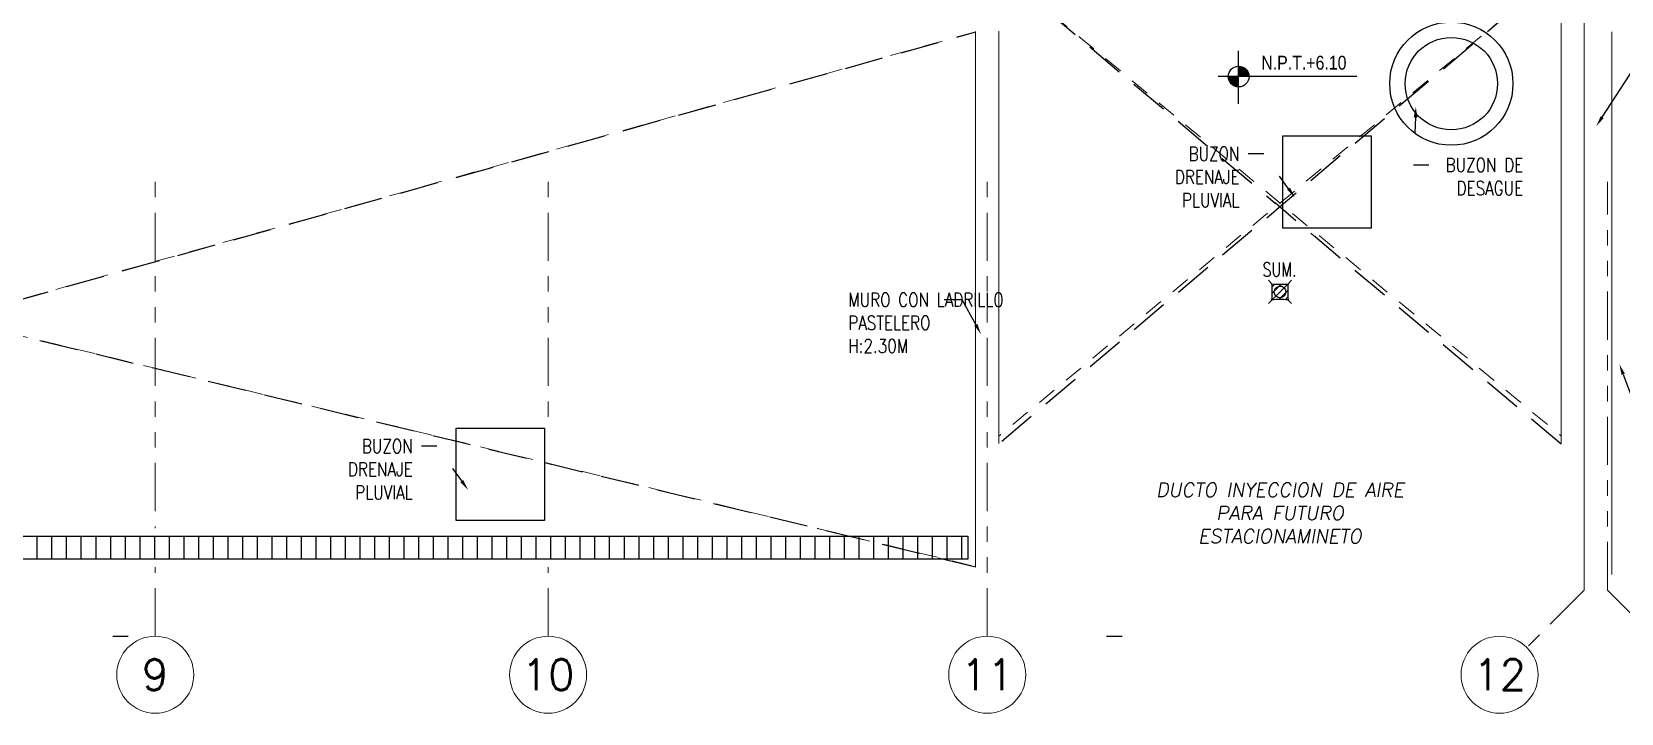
# Model space of a CAD drawing. Header units: millimetres. Extents: x -3 to 53, y -110 to 39.
# Drawn here: x 16.77 to 27.09, y 18.25 to 22.67 of the extents above; entities that cross this region are included whole.
import ezdxf
from ezdxf import colors
from ezdxf.entities.mleader import LeaderData, LeaderLine
from ezdxf.enums import TextEntityAlignment as Align
from ezdxf.math import Vec2, Vec3
from ezdxf.xclip import XClip

# ---------------------------------------------------------------- set-up
doc = ezdxf.new("R2010")
doc.units = ezdxf.units.MM
doc.header["$XCLIPFRAME"] = 2
doc.set_wipeout_variables(frame=1)
for name, pattern in [('ACAD_ISO07W100', [3, 0, -3]), ('CONTINUO', [0]), ('DOT', [6.35, 0, -6.35]), ('HIDDEN2', [0.1875, 0.125, -0.0625]), ('PHANTOM', [63.5, 31.75, -6.35, 6.35, -6.35, 6.35, -6.35]), ('PHANTOM2', [1.25, 0.625, -0.125, 0.125, -0.125, 0.125, -0.125])]:
    doc.linetypes.add(name, pattern=pattern)
for name, color, linetype in [('A-EJES', 8, 'PHANTOM'), ('A-NIVELES-NPT', 8, 'Continuous'), ('A-PROYECCIONES', 8, 'HIDDEN2'), ('A-TEXTO-INDICACIONES', 8, 'Continuous')]:
    doc.layers.add(name, color=color, linetype=linetype)
doc.layers.add('A-MURO ALTO', color=8, linetype='Continuous', lineweight=20)
doc.layers.add('A-MUROS', color=8, linetype='Continuous', lineweight=30)
doc.styles.add('R80', font='ARIALN.TTF', dxfattribs={"height": 2.03})
doc.styles.add('ROMANS', font='ROMANS.shx', dxfattribs={"oblique": 10})
doc.styles.add('TXT_COTAS', font='romans.shx', dxfattribs={"width": 0.8})

# ---------------------------------------------------------------- blocks, each defined once
blk = doc.blocks.new('TEXTO DUCTOS P1')
at = {"layer": 'A-TEXTO-INDICACIONES', "insert": (23.525, -16.5, 0), "char_height": 0.09, "width": 1.82993, "attachment_point": 5, "style": 'ROMANS'}
blk.add_mtext('\\pxsm1,t16;DUCTO INYECCION DE AIRE PARA FUTURO ESTACIONAMINETO', dxfattribs=at)
blk = doc.blocks.new('Ejes_Torre C 1var')
at = {"layer": 'A-EJES', "color": 8, "linetype": 'PHANTOM2', "lineweight": 0, "ltscale": 0.5}
for p, q in [((26.85, -3.15), (26.477, -3.523)), ((27, -3.15), (27.359, -3.509))]:
    blk.add_line(p, q, dxfattribs=at)
for points in [[(17.575, -3.45), (17.575, -0.5)], [(20.125, -3.45), (20.125, -0.5)], [(22.975, -3.45), (22.975, -0.5)], [(26.85, -3.15), (26.85, -0.5)], [(27, -3.15), (27, -0.5)]]:
    blk.add_lwpolyline(points, dxfattribs=at)
at = {"layer": 'A-EJES', "color": 8, "linetype": 'Continuous', "lineweight": 0}
for centre in [(17.575, -3.7), (20.125, -3.7), (22.975, -3.7), (26.3, -3.7)]:
    blk.add_circle(centre, 0.25, dxfattribs=at)
at = {"layer": 'A-EJES', "color": 8, "linetype": 'Continuous', "lineweight": 0, "style": 'ROMANS'}
for s, p in [('9', (17.575, -3.7)), ('10', (20.125, -3.7)), ('11', (22.975, -3.7)), ('12', (26.3, -3.7))]:
    blk.add_text(s, height=0.2, dxfattribs=at).set_placement(p, align=Align.MIDDLE_CENTER)
blk = doc.blocks.new('*U255')
at = {"color": 8}
for p, q in [((-0.053, 0.053), (-0.075, 0.075)), ((-0.053, -0.053), (0.053, 0.053)), ((-0.051, 0.033), (-0.033, 0.051)), ((-0.05, -0.008), (0.008, 0.05)), ((-0.008, -0.05), (0.05, 0.008)), ((0.053, 0.053), (0.075, 0.075)), ((-0.053, -0.053), (-0.075, -0.075)), ((0.033, -0.051), (0.051, -0.033)), ((0.053, -0.053), (0.075, -0.075))]:
    blk.add_line(p, q, dxfattribs=at)
for centre, major_axis, start_param, end_param in [((0, 0.588), (0.167, 0.512), 3.359812, 3.55544), ((-0.591, 0), (-0.514, 0.168), 3.360366, 3.554886), ((0, 0), (0.0118, 0.036), 5.813820330443059, 12.09700563762265), ((0.591, 0), (-0.514, 0.168), 0.218773, 0.413293), ((0, -0.588), (-0.512, 0.167), -1.352577, -1.156949)]:
    blk.add_ellipse(centre, major_axis=major_axis, ratio=1, start_param=start_param, end_param=end_param, dxfattribs=at)
at = {"layer": 'A-TEXTO-INDICACIONES', "color": 8, "style": 'ROMANS', "width": 0.75}
blk.add_text('SUM.', height=0.09, dxfattribs=at).set_placement((-0.113, 0.1))
blk = doc.blocks.new('b4')
at = {"color": 8}
blk.add_wipeout([(0.673, -0.7), (0, -0.7), (0, 0), (0.673, 0)], dxfattribs=at)
blk.add_lwpolyline([(0.623, -0.65), (0.05, -0.65), (0.05, -0.05), (0.623, -0.05)], close=True, dxfattribs=at)
blk = doc.blocks.new('FONDO_')
at = {"layer": 'A-MURO ALTO', "color": 8}
for p, q in [((-14.908, -27.632, 0), (-18.296, -26.874, 0)), ((-14.94, -27.779, 0), (-17.552, -27.194)), ((-15.38, -31.574, 0), (-19.212, -30.716)), ((-15.347, -31.428, 0), (-18.349, -30.756)), ((-15.812, -31.662), (-19.252, -30.892))]:
    blk.add_line(p, q, dxfattribs=at)
at = {"layer": 'A-PROYECCIONES', "color": 8, "ltscale": 2}
for p, q in [((-15.593, -14.773), (-14.911, -27.632)), ((-18.302, -26.873), (-12.666, -15.428)), ((-15.347, -31.428, 0), (-17.555, -27.193)), ((-18.353, -30.755), (-14.552, -27.863))]:
    blk.add_line(p, q, dxfattribs=at)
blk = doc.blocks.new('SIM NIVEL PLANTA')
at = {"linetype": 'Continuous'}
h = blk.add_hatch(dxfattribs=at)
h.set_pattern_fill('_USER', color=8, scale=0.089997, angle=45, style=0, pattern_type=0)
h.set_pattern_definition([(45, (31854.49523, 23864.84028), (-0.06363728001, 0.06363728001), [])])
h.paths.add_polyline_path([(-17.33, 0), (-15.98, 0, 0.409209), (-17.33, 1.33)])
h.paths.add_polyline_path([(-18.68, 0, 0.004279), (-18.68, -0.02, 0.414214), (-17.33, -1.37), (-17.33, 0)])
at = {"color": 8}
for p, q in [((-17.33, -3.58), (-17.33, 3.34)), ((-2, 0), (-20, 0))]:
    blk.add_line(p, q, dxfattribs=at)
at = {"color": 8, "linetype": 'Continuous'}
blk.add_circle((-17.33, -0.02), 1.35, dxfattribs=at)
at = {"color": 8, "style": 'R80'}
blk.add_attdef('N.P.T.+0.00', text='', height=1.8, dxfattribs=at).set_placement((-8.87, 1.77), align=Align.MIDDLE_CENTER)
blk = doc.blocks.new('TEXTO NOTAS P1')
at = {"layer": 'A-TEXTO-INDICACIONES'}
ml = blk.add_multileader_mtext('Standard', dxfattribs=at)
ml.set_content('\\pxsm1,t16;JUNTA \\PSISMICA', color=256, style='TXT_COTAS')
ml.set_leader_properties(color=7)
ml.build(insert=Vec2(0, 0))
ml.multileader.update_dxf_attribs({"dogleg_length": 0.05, "arrow_head_size": 0.07})
ctx = ml.context
ctx.base_point, ctx.char_height, ctx.arrow_head_size, ctx.landing_gap_size, ctx.plane_origin = Vec3(26.003, -13.563), 0.09, 0.07, 0.05, Vec3(25.775, -13.808)
notes = []
notes.append((ctx, [(0, (1, 1, 0), (25.853, -13.563), (1, 0), 0.15, [(0, [(25.578, -13.988)], 0, [])])]))
ctx.mtext.insert, ctx.mtext.width, ctx.mtext.defined_height, ctx.mtext.flow_direction = Vec3(26.053, -13.518), 1.02406, 0.515, 5
ml = blk.add_multileader_mtext('Standard', dxfattribs=at)
ml.set_content('\\pxsm1;MURO CON LADRILLO PASTELERO \\P\\pt16;H:2.30M', color=256, style='TXT_COTAS')
ml.set_leader_properties(color=7)
ml.build(insert=Vec2(0, 0))
ml.multileader.update_dxf_attribs({"dogleg_length": 0.05, "arrow_head_size": 0.07})
ctx = ml.context
ctx.base_point, ctx.char_height, ctx.arrow_head_size, ctx.landing_gap_size, ctx.plane_origin = Vec3(20.673, -15.115), 0.09, 0.07, 0.05, Vec3(20.63, -15.818)
notes.append((ctx, [(1, (1, 1, 0), (21.463, -15.115), (-1, 0), 0.117, [(0, [(21.584, -15.338)], 0, [])])]))
ctx.mtext.insert, ctx.mtext.width, ctx.mtext.defined_height, ctx.mtext.flow_direction = Vec3(20.723, -15.07), 1.10218, 0.805, 5
ml = blk.add_multileader_mtext('Standard', dxfattribs=at)
ml.set_content('\\pxsm1;MURO CON LADRILLO PASTELERO\\P\\pt16;H:2.30M', color=256, style='TXT_COTAS')
ml.set_leader_properties(color=7)
ml.build(insert=Vec2(0, 0))
ml.multileader.update_dxf_attribs({"dogleg_length": 0.05, "arrow_head_size": 0.07})
ctx = ml.context
ctx.base_point, ctx.char_height, ctx.arrow_head_size, ctx.landing_gap_size, ctx.plane_origin = Vec3(26.111, -16.243), 0.09, 0.07, 0.05, Vec3(24.455, -15.818)
notes.append((ctx, [(0, (1, 1, 0), (25.994, -16.243), (1, 0), 0.117, [(0, [(25.728, -15.534)], 0, [])])]))
ctx.mtext.insert, ctx.mtext.width, ctx.mtext.defined_height, ctx.mtext.flow_direction = Vec3(26.161, -16.198), 1.10218, 0.805, 5
for ctx, leaders in notes:
    for number, flags, end, landing, length, lines in leaders:
        leader = LeaderData()
        leader.index, (leader.has_last_leader_line, leader.has_dogleg_vector, leader.attachment_direction) = number, flags
        leader.last_leader_point, leader.dogleg_vector, leader.dogleg_length = Vec3(end), Vec3(landing), length
        for number, points, colour, breaks in lines:
            line = LeaderLine()
            line.index, line.vertices, line.color, line.breaks = number, Vec3.list(points), colors.encode_raw_color(colour), breaks
            leader.lines.append(line)
        ctx.leaders.append(leader)
blk = doc.blocks.new('IISS P1')
at = {"color": 8, "linetype": 'CONTINUO'}
for radius in [0.4, 0.3]:
    blk.add_circle((24.637, -13.712, 0), radius, dxfattribs=at)
for p in [(23.494, -14, 0), (18.129, -15.899, 0)]:
    blk.add_blockref('b4', p, dxfattribs=at)
at = {"color": 8, "ltscale": 0.05}
blk.add_blockref('*U255', (23.525, -15.064, 0), dxfattribs=at)
at = {"layer": 'A-TEXTO-INDICACIONES', "color": 8}
ml = blk.add_multileader_mtext('Standard', dxfattribs=at)
ml.set_content('BUZON DE DESAGUE', color=8, style='TXT_COTAS')
ml.set_leader_properties(color=7)
ml.build(insert=Vec2(0, 0))
ml.multileader.update_dxf_attribs({"dogleg_length": 0.05, "arrow_head_size": 0.07})
ctx = ml.context
ctx.base_point, ctx.char_height, ctx.arrow_head_size, ctx.landing_gap_size, ctx.plane_origin = Vec3(24.498, -14.24), 0.09, 0.07, 0.05, Vec3(25.551, -14.616)
ctx.text_align_type = 2
notes = []
notes.append((ctx, [(1, (1, 1, 0), (24.391, -14.24), (1, 0), 0.107, [(0, [(24.407, -13.862)], 0, [])])]))
ctx.mtext.insert, ctx.mtext.width, ctx.mtext.defined_height, ctx.mtext.alignment, ctx.mtext.flow_direction = Vec3(25.103, -14.195), 0.58325, 0.805, 3, 5
for ctx, leaders in notes:
    for number, flags, end, landing, length, lines in leaders:
        leader = LeaderData()
        leader.index, (leader.has_last_leader_line, leader.has_dogleg_vector, leader.attachment_direction) = number, flags
        leader.last_leader_point, leader.dogleg_vector, leader.dogleg_length = Vec3(end), Vec3(landing), length
        for number, points, colour, breaks in lines:
            line = LeaderLine()
            line.index, line.vertices, line.color, line.breaks = number, Vec3.list(points), colors.encode_raw_color(colour), breaks
            leader.lines.append(line)
        ctx.leaders.append(leader)
ml = blk.add_multileader_mtext('Standard', dxfattribs=at)
ml.set_content('BUZON DRENAJE PLUVIAL', color=8, style='TXT_COTAS')
ml.set_leader_properties(color=7)
ml.build(insert=Vec2(0, 0))
ml.multileader.update_dxf_attribs({"dogleg_length": 0.05, "arrow_head_size": 0.07})
ctx = ml.context
ctx.base_point, ctx.char_height, ctx.arrow_head_size, ctx.landing_gap_size, ctx.plane_origin = Vec3(22.766, -14.168), 0.09, 0.07, 0.05, Vec3(23.771, -13.703)
ctx.text_align_type = 2
notes = []
notes.append((ctx, [(0, (1, 1, 0), (23.419, -14.168), (-1, 0), 0.107, [(0, [(23.621, -14.451)], 0, [])])]))
ctx.mtext.insert, ctx.mtext.width, ctx.mtext.defined_height, ctx.mtext.alignment, ctx.mtext.flow_direction = Vec3(23.262, -14.123), 0.58325, 0.805, 3, 5
ml = blk.add_multileader_mtext('Standard', dxfattribs=at)
ml.set_content('BUZON DRENAJE PLUVIAL', color=8, style='TXT_COTAS')
ml.set_leader_properties(color=7)
ml.build(insert=Vec2(0, 0))
ml.multileader.update_dxf_attribs({"dogleg_length": 0.05, "arrow_head_size": 0.07})
ctx = ml.context
ctx.base_point, ctx.char_height, ctx.arrow_head_size, ctx.landing_gap_size, ctx.plane_origin = Vec3(17.4, -16.066, 0), 0.09, 0.07, 0.05, Vec3(18.405, -15.602, 0)
ctx.text_align_type = 2
notes.append((ctx, [(0, (1, 1, 0), (18.053, -16.066, 0), (-1, 0), 0.107, [(0, [(18.255, -16.349, 0)], 0, [])])]))
ctx.mtext.insert, ctx.mtext.width, ctx.mtext.defined_height, ctx.mtext.alignment, ctx.mtext.flow_direction = Vec3(17.896, -16.021, 0), 0.58325, 0.805, 3, 5
for ctx, leaders in notes:
    for number, flags, end, landing, length, lines in leaders:
        leader = LeaderData()
        leader.index, (leader.has_last_leader_line, leader.has_dogleg_vector, leader.attachment_direction) = number, flags
        leader.last_leader_point, leader.dogleg_vector, leader.dogleg_length = Vec3(end), Vec3(landing), length
        for number, points, colour, breaks in lines:
            line = LeaderLine()
            line.index, line.vertices, line.color, line.breaks = number, Vec3.list(points), colors.encode_raw_color(colour), breaks
            leader.lines.append(line)
        ctx.leaders.append(leader)
at = {"color": 8}
blk.add_wipeout([(9.15, -16.6), (21.55, -16.6), (21.55, -16.85), (9.15, -16.85)], dxfattribs=at).translate(0, 0, 0)
at = {"linetype": 'CONTINUO'}
h = blk.add_hatch(dxfattribs=at)
h.set_pattern_fill('ANSI31', color=8, scale=0.03, angle=45)
h.set_pattern_definition([(90, (9.00003, -36.04996), (-0.09525, 0), [])])
h.paths.add_polyline_path([(9.2, -16.65), (21.5, -16.65), (21.5, -16.8), (9.2, -16.8)])
at = {"color": 8, "linetype": 'CONTINUO', "elevation": 0}
blk.add_lwpolyline([(9.2, -16.65), (21.5, -16.65), (21.5, -16.8), (9.2, -16.8)], close=True, dxfattribs=at)
blk = doc.blocks.new('arq.')
at = {"layer": 'A-MUROS', "color": 8}
blk.add_blockref('Ejes_Torre C 1var', (101.213, 24.094), dxfattribs=at)
at = {"layer": 'A-NIVELES-NPT', "color": 8, "lineweight": 0}
ref = blk.add_blockref('SIM NIVEL PLANTA', (126.686, 24.279), dxfattribs=dict(at, xscale=0.05, yscale=0.05, zscale=0.05))
ref.add_attrib('N.P.T.+0.00', 'N.P.T.+6.10', dxfattribs={"layer": '0', "height": 0.09, "style": 'R80'}).set_placement((126.243, 24.368), align=Align.MIDDLE_CENTER)
at = {"layer": 'A-TEXTO-INDICACIONES', "color": 8}
for name in ['TEXTO NOTAS P1', 'TEXTO DUCTOS P1']:
    blk.add_blockref(name, (102.563, 37.944), dxfattribs=at)
at = {"color": 8, "linetype": 'ACAD_ISO07W100', "ltscale": 5}
ref = blk.add_blockref('IISS P1', (102.563, 37.944), dxfattribs=at)
XClip(ref).set_block_clipping_path([(-1.1998675355, -16.8514768426), (48.5500013503, -11.0499602037)])
at = {"layer": 'A-PROYECCIONES', "color": 8, "lineweight": 0}
for p, q in [((127.913, 24.971, 0), (124.263, 21.944, 0)), ((124.263, 24.969, 0), (127.913, 21.944, 0)), ((124.113, 24.569, 0), (111.713, 21.095, 0)), ((111.713, 24.095, 0), (124.113, 21.096, 0))]:
    blk.add_line(p, q, dxfattribs=at)
at = {"color": 8, "linetype": 'DOT'}
ref = blk.add_blockref('FONDO_', (93.891, 33.083), dxfattribs=dict(at, rotation=102.6173891652518))
XClip(ref).set_block_clipping_path([(-13.2902250815, -2.4271841227), (-25.0859891039, -55.1232695242), (-5.7853781296, -59.4436180056), (6.0103858928, -6.7475326041)])

msp = doc.modelspace()

# ---------------------------------------------------------------- block references
at = {"color": 7}
msp.add_blockref('arq.', (-101.212, -1.894), dxfattribs=at)

doc.saveas('drawing.dxf')
